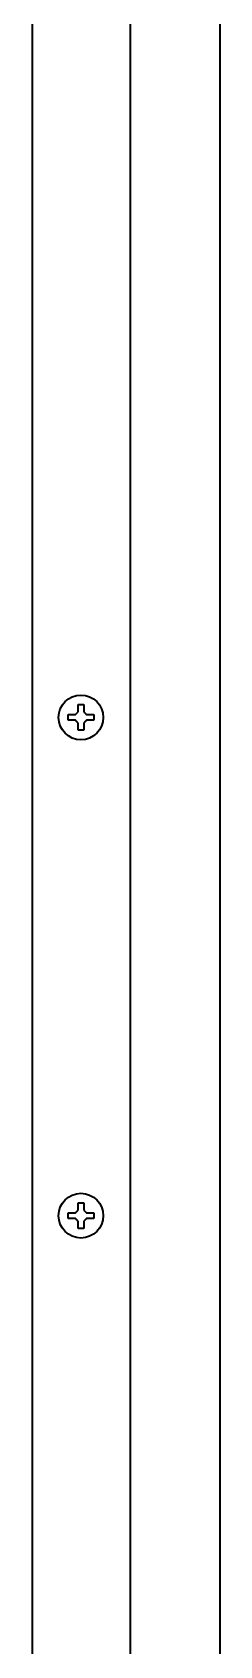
# Model space of a CAD drawing. Extents: x 5987 to 10491, y -672 to 3708.
# Drawn here: x 5998.6 to 6032.1, y 1559 to 1847.2 of the extents above; entities that cross this region are included whole.
import ezdxf

# ---------------------------------------------------------------- set-up
doc = ezdxf.new("R2010")
doc.units = 0
doc.header["$LTSCALE"] = 5
doc.layers.add('1', color=7, linetype='CONTINUOUS', true_color=0xffffff)

msp = doc.modelspace()

# ---------------------------------------------------------------- linework, layer by layer
at = {"layer": '1', "color": 7, "linetype": 'Continuous', "lineweight": 35}
for p, q in [((5998.57, 2393.35), (5998.57, 1373.93)), ((6032.07, 2388.68), (6032.07, 1387.03)), ((6016.07, 2385.03), (6016.07, 1376.53)), ((6004.97, 1724.83), (6004.97, 1725.33)), ((6004.97, 1724.33), (6004.97, 1724.83)), ((6009.57, 1725.33), (6009.57, 1724.83)), ((6009.57, 1724.83), (6009.57, 1724.33)), ((6004.97, 1635.83), (6004.97, 1636.33)), ((6004.97, 1635.33), (6004.97, 1635.83)), ((6009.57, 1636.33), (6009.57, 1635.83)), ((6009.57, 1635.83), (6009.57, 1635.33))]:
    msp.add_line(p, q, dxfattribs=at)
for centre in [(6007.27, 1724.83), (6007.27, 1635.83)]:
    msp.add_circle(centre, 4, dxfattribs=at)
for points in [[(6006.77, 1725.83), (6006.77, 1725.88), (6006.77, 1725.99), (6006.77, 1726.15), (6006.77, 1726.31), (6006.77, 1726.46), (6006.77, 1726.62), (6006.77, 1726.77), (6006.77, 1726.94), (6006.77, 1727.06), (6006.77, 1727.13)], [(6006.77, 1727.13), (6006.94, 1727.13), (6007.27, 1727.13), (6007.61, 1727.13), (6007.77, 1727.13)], [(6006.27, 1724.33), (6006.22, 1724.33), (6006.11, 1724.33), (6005.95, 1724.33), (6005.79, 1724.33), (6005.63, 1724.33), (6005.48, 1724.33), (6005.33, 1724.33), (6005.16, 1724.33), (6005.04, 1724.33), (6004.97, 1724.33)], [(6006.27, 1725.33), (6006.3, 1725.35), (6006.34, 1725.4), (6006.42, 1725.47), (6006.49, 1725.54), (6006.56, 1725.61), (6006.63, 1725.68), (6006.7, 1725.75), (6006.75, 1725.8), (6006.77, 1725.83)], [(6006.77, 1723.83), (6006.75, 1723.85), (6006.7, 1723.9), (6006.62, 1723.98), (6006.55, 1724.05), (6006.48, 1724.12), (6006.41, 1724.19), (6006.34, 1724.26), (6006.3, 1724.3), (6006.27, 1724.33)], [(6007.77, 1725.83), (6007.8, 1725.8), (6007.85, 1725.75), (6007.92, 1725.68), (6008, 1725.6), (6008.07, 1725.53), (6008.13, 1725.46), (6008.2, 1725.4), (6008.25, 1725.35), (6008.27, 1725.33)], [(6008.27, 1724.33), (6008.25, 1724.3), (6008.2, 1724.25), (6008.13, 1724.18), (6008.06, 1724.11), (6007.99, 1724.04), (6007.92, 1723.97), (6007.84, 1723.9), (6007.8, 1723.85), (6007.77, 1723.83)], [(6007.77, 1723.83), (6007.77, 1723.77), (6007.77, 1723.66), (6007.77, 1723.5), (6007.77, 1723.34), (6007.77, 1723.19), (6007.77, 1723.04), (6007.77, 1722.88), (6007.77, 1722.71), (6007.77, 1722.59), (6007.77, 1722.53)], [(6008.27, 1725.33), (6008.33, 1725.33), (6008.44, 1725.33), (6008.6, 1725.33), (6008.76, 1725.33), (6008.91, 1725.33), (6009.06, 1725.33), (6009.22, 1725.33), (6009.39, 1725.33), (6009.51, 1725.33), (6009.57, 1725.33)], [(6007.77, 1722.53), (6007.61, 1722.53), (6007.27, 1722.53), (6006.94, 1722.53), (6006.77, 1722.53)], [(6006.77, 1636.83), (6006.77, 1636.88), (6006.77, 1636.99), (6006.77, 1637.15), (6006.77, 1637.31), (6006.77, 1637.46), (6006.77, 1637.62), (6006.77, 1637.77), (6006.77, 1637.94), (6006.77, 1638.06), (6006.77, 1638.13)], [(6006.77, 1638.13), (6006.94, 1638.13), (6007.27, 1638.13), (6007.61, 1638.13), (6007.77, 1638.13)], [(6006.27, 1635.33), (6006.22, 1635.33), (6006.11, 1635.33), (6005.95, 1635.33), (6005.79, 1635.33), (6005.63, 1635.33), (6005.48, 1635.33), (6005.33, 1635.33), (6005.16, 1635.33), (6005.04, 1635.33), (6004.97, 1635.33)], [(6006.27, 1636.33), (6006.3, 1636.35), (6006.34, 1636.4), (6006.42, 1636.47), (6006.49, 1636.54), (6006.56, 1636.61), (6006.63, 1636.68), (6006.7, 1636.75), (6006.75, 1636.8), (6006.77, 1636.83)], [(6006.77, 1634.83), (6006.75, 1634.85), (6006.7, 1634.9), (6006.62, 1634.98), (6006.55, 1635.05), (6006.48, 1635.12), (6006.41, 1635.19), (6006.34, 1635.26), (6006.3, 1635.3), (6006.27, 1635.33)], [(6007.77, 1636.83), (6007.8, 1636.8), (6007.85, 1636.75), (6007.92, 1636.68), (6008, 1636.6), (6008.07, 1636.53), (6008.13, 1636.46), (6008.2, 1636.4), (6008.25, 1636.35), (6008.27, 1636.33)], [(6008.27, 1635.33), (6008.25, 1635.3), (6008.2, 1635.25), (6008.13, 1635.18), (6008.06, 1635.11), (6007.99, 1635.04), (6007.92, 1634.97), (6007.84, 1634.9), (6007.8, 1634.85), (6007.77, 1634.83)], [(6007.77, 1634.83), (6007.77, 1634.77), (6007.77, 1634.66), (6007.77, 1634.5), (6007.77, 1634.34), (6007.77, 1634.19), (6007.77, 1634.04), (6007.77, 1633.88), (6007.77, 1633.71), (6007.77, 1633.59), (6007.77, 1633.53)], [(6008.27, 1636.33), (6008.33, 1636.33), (6008.44, 1636.33), (6008.6, 1636.33), (6008.76, 1636.33), (6008.91, 1636.33), (6009.06, 1636.33), (6009.22, 1636.33), (6009.39, 1636.33), (6009.51, 1636.33), (6009.57, 1636.33)], [(6007.77, 1633.53), (6007.61, 1633.53), (6007.27, 1633.53), (6006.94, 1633.53), (6006.77, 1633.53)]]:
    msp.add_open_spline(points, degree=3, dxfattribs=at)
for points in [[(6007.77, 1727.13), (6007.77, 1726.92), (6007.77, 1726.71), (6007.77, 1726.39), (6007.77, 1726.28), (6007.77, 1726.05), (6007.77, 1725.94), (6007.77, 1725.83)], [(6004.97, 1725.33), (6005.18, 1725.33), (6005.39, 1725.33), (6005.71, 1725.33), (6005.82, 1725.33), (6006.04, 1725.33), (6006.16, 1725.33), (6006.27, 1725.33)], [(6006.77, 1722.53), (6006.77, 1722.73), (6006.77, 1722.94), (6006.77, 1723.26), (6006.77, 1723.37), (6006.77, 1723.6), (6006.77, 1723.71), (6006.77, 1723.83)], [(6009.57, 1724.33), (6009.37, 1724.33), (6009.16, 1724.33), (6008.84, 1724.33), (6008.73, 1724.33), (6008.5, 1724.33), (6008.39, 1724.33), (6008.27, 1724.33)], [(6007.77, 1638.13), (6007.77, 1637.92), (6007.77, 1637.71), (6007.77, 1637.39), (6007.77, 1637.28), (6007.77, 1637.05), (6007.77, 1636.94), (6007.77, 1636.83)], [(6004.97, 1636.33), (6005.18, 1636.33), (6005.39, 1636.33), (6005.71, 1636.33), (6005.82, 1636.33), (6006.04, 1636.33), (6006.16, 1636.33), (6006.27, 1636.33)], [(6006.77, 1633.53), (6006.77, 1633.73), (6006.77, 1633.94), (6006.77, 1634.26), (6006.77, 1634.37), (6006.77, 1634.6), (6006.77, 1634.71), (6006.77, 1634.83)], [(6009.57, 1635.33), (6009.37, 1635.33), (6009.16, 1635.33), (6008.84, 1635.33), (6008.73, 1635.33), (6008.5, 1635.33), (6008.39, 1635.33), (6008.27, 1635.33)]]:
    msp.add_open_spline(points, degree=3, knots=[0, 0, 0, 0, 0.5, 0.5, 0.75, 0.75, 1, 1, 1, 1], dxfattribs=at)

doc.saveas('drawing.dxf')
